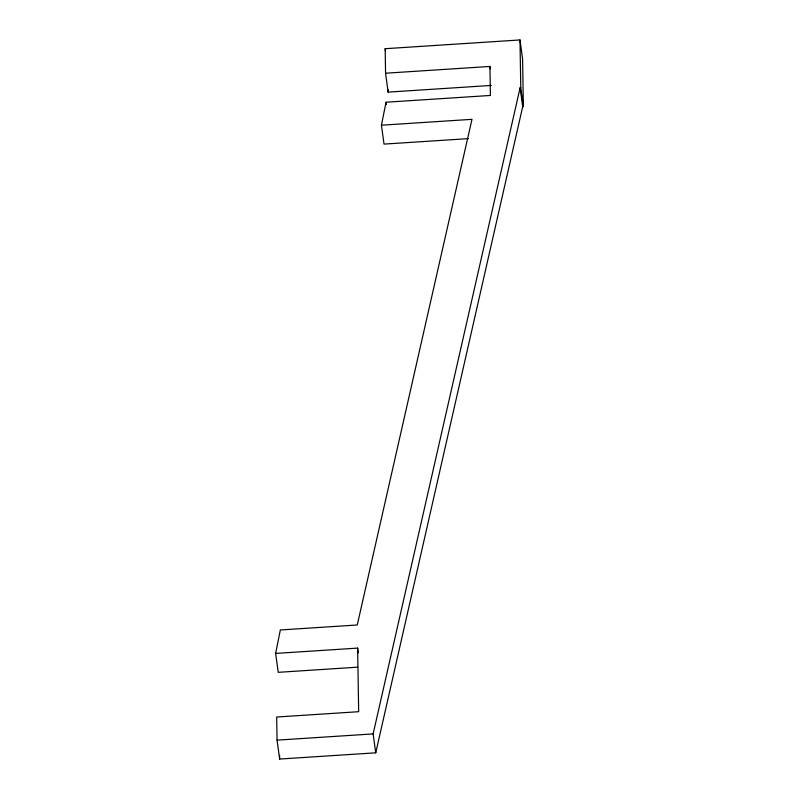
<?xml version="1.0" encoding="UTF-8"?>
<svg xmlns="http://www.w3.org/2000/svg" width="799" height="799" viewBox="0 0 799 799"><rect width="100%" height="100%" fill="white"/><g stroke="black" fill="none" stroke-linecap="round" stroke-linejoin="round"><path stroke-width="1.2" d="M357.742 667.165L278.232 672.329L275.635 653.422L280.339 629.972L357.253 624.978L471.979 119.331L381.433 125.203L384.019 144.1L468.364 138.636M381.433 125.203L386.037 102.222L490.396 95.451L489.917 66.447L385.567 73.218L385.168 48.699L519.989 39.95L522.586 58.856L523.365 106.597L522.706 106.637L375.73 752.818L279.64 759.05L277.053 740.144L276.674 717.023L358.671 711.699L357.632 648.109L275.635 653.422M375.73 752.818L373.133 733.911L520.119 87.74L520.768 87.69L523.365 106.597M385.567 73.218L388.154 92.125L491.265 85.433M277.053 740.144L373.133 733.911M520.119 87.74L522.706 106.637M489.917 66.447L490.246 68.814M385.168 48.699L385.488 51.056M386.037 102.222L386.356 104.589M357.632 648.109L358.282 652.833M519.989 39.95L520.768 87.69M388.114 89.668L388.154 92.125M279.58 755.395L279.64 759.05"/></g></svg>
